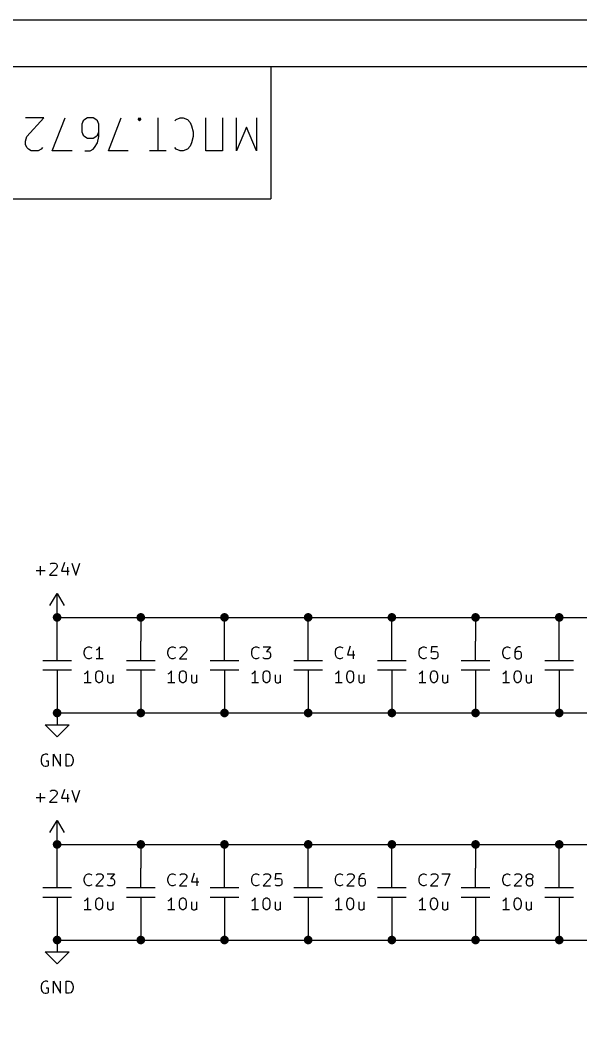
# Model space of a CAD drawing. Extents: x -19 to 278, y -13 to 197.
# Drawn here: x 44.2 to 103.6, y 90.9 to 196.9 of the extents above; entities that cross this region are included whole.
import ezdxf

# ---------------------------------------------------------------- set-up
doc = ezdxf.new("R2010")
doc.units = 0
doc.header["$MEASUREMENT"] = 0
doc.layers.get('0').update_dxf_attribs({"linetype": 'CONTINUOUS'})
doc.layers.add('BLACK', color=7, linetype='CONTINUOUS')

msp = doc.modelspace()

# ---------------------------------------------------------------- linework, layer by layer
at = {"linetype": 'Continuous'}
msp.add_lwpolyline([(-19.21, 196.94), (277.79, 196.94), (277.79, -13.06), (-19.21, -13.06)], close=True, dxfattribs=at)
at = {"layer": 'BLACK', "linetype": 'Continuous'}
for p, q in [((272.79, 191.94), (0.79, 191.94)), ((70.79, 191.94), (70.79, 177.94)), ((46.7, 186.54), (44.75, 186.54)), ((44.9, 184.54), (46.7, 186.54)), ((47.59, 183.04), (48.94, 186.54)), ((50.88, 186.2), (50.73, 185.87)), ((50.73, 185.87), (50.73, 185.04)), ((51.03, 186.37), (50.88, 186.2)), ((51.33, 186.54), (51.03, 186.37)), ((51.93, 186.54), (51.33, 186.54)), ((52.23, 186.37), (51.93, 186.54)), ((52.38, 186.2), (52.23, 186.37)), ((52.53, 185.87), (52.38, 186.2)), ((52.53, 184.54), (52.53, 185.87)), ((53.57, 183.04), (54.92, 186.54)), ((56.71, 186.37), (56.86, 186.54)), ((56.86, 186.2), (56.71, 186.37)), ((56.86, 186.54), (57.01, 186.37)), ((56.86, 186.2), (56.86, 186.54)), ((57.01, 186.37), (56.86, 186.2)), ((58.8, 186.54), (58.8, 183.04)), ((60.6, 186.2), (60.75, 186.37)), ((60.75, 186.37), (61.19, 186.54)), ((61.19, 186.54), (61.49, 186.54)), ((61.49, 186.54), (61.94, 186.37)), ((61.94, 186.37), (62.24, 186.04)), ((62.24, 186.04), (62.39, 185.7)), ((62.39, 185.7), (62.54, 185.04)), ((63.89, 183.04), (63.89, 186.54)), ((65.68, 186.54), (65.68, 183.04)), ((67.17, 183.04), (67.17, 186.54)), ((69.27, 186.54), (69.27, 183.04)), ((50.73, 185.04), (50.88, 184.7)), ((50.88, 184.7), (51.03, 184.54)), ((52.23, 184.54), (52.38, 184.7)), ((52.38, 184.7), (52.53, 185.04)), ((62.54, 185.04), (62.54, 184.54)), ((68.22, 185.54), (67.17, 183.04)), ((69.27, 183.04), (68.22, 185.54)), ((44.75, 184.04), (44.9, 184.54)), ((44.75, 183.7), (44.75, 184.04)), ((44.9, 183.37), (44.75, 183.7)), ((51.03, 184.54), (51.33, 184.37)), ((51.33, 184.37), (51.93, 184.37)), ((51.93, 184.37), (52.23, 184.54)), ((52.08, 183.37), (52.38, 183.87)), ((52.38, 183.87), (52.53, 184.54)), ((62.24, 183.54), (61.94, 183.2)), ((62.39, 183.87), (62.24, 183.54)), ((62.54, 184.54), (62.39, 183.87)), ((45.05, 183.2), (44.9, 183.37)), ((45.35, 183.04), (45.05, 183.2)), ((46.1, 183.04), (45.35, 183.04)), ((46.4, 183.2), (46.1, 183.04)), ((46.55, 183.37), (46.4, 183.2)), ((49.69, 183.04), (47.59, 183.04)), ((51.03, 183.04), (51.63, 183.04)), ((51.63, 183.04), (51.93, 183.2)), ((51.93, 183.2), (52.08, 183.37)), ((55.66, 183.04), (53.57, 183.04)), ((59.7, 183.04), (57.91, 183.04)), ((60.75, 183.2), (60.6, 183.37)), ((61.19, 183.04), (60.75, 183.2)), ((61.49, 183.04), (61.19, 183.04)), ((61.94, 183.2), (61.49, 183.04)), ((65.68, 183.04), (63.89, 183.04)), ((0.79, 177.94), (70.79, 177.94)), ((47.37, 139.09), (47.43, 139.15)), ((47.43, 139.15), (47.55, 139.21)), ((47.55, 139.21), (47.86, 139.21)), ((47.86, 139.21), (47.98, 139.15)), ((47.98, 139.15), (48.04, 139.09)), ((48.04, 139.09), (48.1, 138.96)), ((48.1, 138.96), (48.1, 138.84)), ((48.88, 139.27), (48.58, 138.36)), ((49.67, 139.21), (50.09, 137.94)), ((50.09, 137.94), (50.52, 139.21)), ((45.86, 138.42), (46.83, 138.42)), ((46.34, 137.94), (46.34, 138.9)), ((48.04, 138.66), (47.31, 137.94)), ((47.31, 137.94), (48.1, 137.94)), ((48.1, 138.84), (48.04, 138.66)), ((48.58, 138.36), (49.37, 138.36)), ((49.19, 138.78), (49.19, 137.94)), ((47.34, 134.71), (48.1, 135.98)), ((48.1, 133.44), (48.1, 135.98)), ((48.1, 135.98), (48.86, 134.71)), ((48.1, 133.44), (56.99, 133.44)), ((48.1, 130.9), (48.1, 133.44)), ((56.99, 133.44), (65.88, 133.44)), ((56.99, 133.44), (56.99, 130.9)), ((65.88, 130.9), (65.88, 133.44)), ((65.88, 133.44), (74.77, 133.44)), ((74.77, 133.44), (83.66, 133.44)), ((74.77, 130.9), (74.77, 133.44)), ((83.66, 133.44), (92.55, 133.44)), ((83.66, 130.9), (83.66, 133.44)), ((92.55, 133.44), (101.44, 133.44)), ((92.55, 133.44), (92.55, 130.9)), ((101.44, 133.44), (110.33, 133.44)), ((101.44, 130.9), (101.44, 133.44)), ((48.1, 128.86), (48.1, 130.9)), ((56.99, 128.86), (56.99, 130.9)), ((65.88, 128.86), (65.88, 130.9)), ((74.77, 128.86), (74.77, 130.9)), ((83.66, 128.86), (83.66, 130.9)), ((92.55, 128.86), (92.55, 130.9)), ((101.44, 128.86), (101.44, 130.9)), ((50.99, 129.77), (51.05, 130.01)), ((50.99, 129.58), (50.99, 129.77)), ((51.05, 129.34), (50.99, 129.58)), ((51.05, 130.01), (51.11, 130.13)), ((51.11, 130.13), (51.23, 130.25)), ((51.23, 130.25), (51.41, 130.31)), ((51.41, 130.31), (51.53, 130.31)), ((51.53, 130.31), (51.72, 130.25)), ((51.72, 130.25), (51.78, 130.19)), ((52.38, 130.01), (52.26, 129.95)), ((52.5, 130.13), (52.38, 130.01)), ((52.62, 130.31), (52.5, 130.13)), ((52.62, 129.04), (52.62, 130.31)), ((59.88, 129.77), (59.94, 130.01)), ((59.88, 129.58), (59.88, 129.77)), ((59.94, 129.34), (59.88, 129.58)), ((59.94, 130.01), (60, 130.13)), ((60, 130.13), (60.12, 130.25)), ((60.12, 130.25), (60.3, 130.31)), ((60.3, 130.31), (60.42, 130.31)), ((60.42, 130.31), (60.61, 130.25)), ((60.61, 130.25), (60.67, 130.19)), ((61.82, 129.77), (61.09, 129.04)), ((61.15, 130.19), (61.21, 130.25)), ((61.21, 130.25), (61.33, 130.31)), ((61.33, 130.31), (61.63, 130.31)), ((61.63, 130.31), (61.76, 130.25)), ((61.76, 130.25), (61.82, 130.19)), ((61.82, 130.19), (61.88, 130.07)), ((61.88, 129.95), (61.82, 129.77)), ((61.88, 130.07), (61.88, 129.95)), ((68.77, 129.77), (68.83, 130.01)), ((68.77, 129.58), (68.77, 129.77)), ((68.83, 129.34), (68.77, 129.58)), ((68.83, 130.01), (68.89, 130.13)), ((68.89, 130.13), (69.01, 130.25)), ((69.01, 130.25), (69.19, 130.31)), ((69.19, 130.31), (69.31, 130.31)), ((69.31, 130.31), (69.5, 130.25)), ((69.5, 130.25), (69.56, 130.19)), ((69.98, 130.31), (70.77, 130.31)), ((70.77, 130.31), (70.34, 129.83)), ((70.34, 129.83), (70.52, 129.83)), ((70.52, 129.83), (70.65, 129.77)), ((70.65, 129.77), (70.71, 129.71)), ((70.71, 129.71), (70.77, 129.58)), ((70.77, 129.58), (70.77, 129.28)), ((77.66, 129.77), (77.72, 130.01)), ((77.66, 129.58), (77.66, 129.77)), ((77.72, 129.34), (77.66, 129.58)), ((77.72, 130.01), (77.78, 130.13)), ((77.78, 130.13), (77.9, 130.25)), ((77.9, 130.25), (78.08, 130.31)), ((78.08, 130.31), (78.2, 130.31)), ((78.2, 130.31), (78.39, 130.25)), ((78.39, 130.25), (78.45, 130.19)), ((79.23, 130.37), (78.93, 129.46)), ((78.93, 129.46), (79.72, 129.46)), ((79.54, 129.89), (79.54, 129.04)), ((86.55, 129.77), (86.61, 130.01)), ((86.55, 129.58), (86.55, 129.77)), ((86.61, 129.34), (86.55, 129.58)), ((86.61, 130.01), (86.67, 130.13)), ((86.67, 130.13), (86.79, 130.25)), ((86.79, 130.25), (86.97, 130.31)), ((86.97, 130.31), (87.09, 130.31)), ((87.09, 130.31), (87.28, 130.25)), ((87.28, 130.25), (87.34, 130.19)), ((87.88, 130.31), (87.82, 129.71)), ((87.82, 129.71), (87.88, 129.77)), ((88.49, 130.31), (87.88, 130.31)), ((87.88, 129.77), (88, 129.83)), ((88, 129.83), (88.3, 129.83)), ((88.3, 129.83), (88.43, 129.77)), ((88.43, 129.77), (88.49, 129.71)), ((88.49, 129.71), (88.55, 129.58)), ((88.55, 129.58), (88.55, 129.28)), ((95.44, 129.77), (95.5, 130.01)), ((95.44, 129.58), (95.44, 129.77)), ((95.5, 129.34), (95.44, 129.58)), ((95.5, 130.01), (95.56, 130.13)), ((95.56, 130.13), (95.68, 130.25)), ((95.68, 130.25), (95.86, 130.31)), ((95.86, 130.31), (95.98, 130.31)), ((95.98, 130.31), (96.17, 130.25)), ((96.17, 130.25), (96.23, 130.19)), ((96.77, 130.01), (96.71, 129.77)), ((96.71, 129.77), (96.71, 129.28)), ((96.77, 129.71), (96.71, 129.58)), ((96.89, 130.19), (96.77, 130.01)), ((96.83, 129.77), (96.77, 129.71)), ((96.95, 129.83), (96.83, 129.77)), ((96.95, 130.25), (96.89, 130.19)), ((97.07, 130.31), (96.95, 130.25)), ((97.19, 129.83), (96.95, 129.83)), ((97.32, 130.31), (97.07, 130.31)), ((97.32, 129.77), (97.19, 129.83)), ((97.38, 129.71), (97.32, 129.77)), ((97.44, 129.58), (97.38, 129.71)), ((97.44, 129.28), (97.44, 129.58)), ((46.57, 128.86), (49.62, 128.86)), ((51.11, 129.22), (51.05, 129.34)), ((51.23, 129.1), (51.11, 129.22)), ((51.41, 129.04), (51.23, 129.1)), ((51.53, 129.04), (51.41, 129.04)), ((51.72, 129.1), (51.53, 129.04)), ((51.78, 129.16), (51.72, 129.1)), ((52.99, 129.04), (52.26, 129.04)), ((55.46, 128.86), (58.51, 128.86)), ((60, 129.22), (59.94, 129.34)), ((60.12, 129.1), (60, 129.22)), ((60.3, 129.04), (60.12, 129.1)), ((60.42, 129.04), (60.3, 129.04)), ((60.61, 129.1), (60.42, 129.04)), ((60.67, 129.16), (60.61, 129.1)), ((61.09, 129.04), (61.88, 129.04)), ((64.35, 128.86), (67.4, 128.86)), ((68.89, 129.22), (68.83, 129.34)), ((69.01, 129.1), (68.89, 129.22)), ((69.19, 129.04), (69.01, 129.1)), ((69.31, 129.04), (69.19, 129.04)), ((69.5, 129.1), (69.31, 129.04)), ((69.56, 129.16), (69.5, 129.1)), ((70.04, 129.1), (69.98, 129.16)), ((70.16, 129.04), (70.04, 129.1)), ((70.52, 129.04), (70.16, 129.04)), ((70.65, 129.1), (70.52, 129.04)), ((70.71, 129.16), (70.65, 129.1)), ((70.77, 129.28), (70.71, 129.16)), ((73.24, 128.86), (76.29, 128.86)), ((77.78, 129.22), (77.72, 129.34)), ((77.9, 129.1), (77.78, 129.22)), ((78.08, 129.04), (77.9, 129.1)), ((78.2, 129.04), (78.08, 129.04)), ((78.39, 129.1), (78.2, 129.04)), ((78.45, 129.16), (78.39, 129.1)), ((82.13, 128.86), (85.18, 128.86)), ((86.67, 129.22), (86.61, 129.34)), ((86.79, 129.1), (86.67, 129.22)), ((86.97, 129.04), (86.79, 129.1)), ((87.09, 129.04), (86.97, 129.04)), ((87.28, 129.1), (87.09, 129.04)), ((87.34, 129.16), (87.28, 129.1)), ((87.88, 129.1), (87.82, 129.16)), ((88, 129.04), (87.88, 129.1)), ((88.3, 129.04), (88, 129.04)), ((88.43, 129.1), (88.3, 129.04)), ((88.49, 129.16), (88.43, 129.1)), ((88.55, 129.28), (88.49, 129.16)), ((91.02, 128.86), (94.07, 128.86)), ((95.56, 129.22), (95.5, 129.34)), ((95.68, 129.1), (95.56, 129.22)), ((95.86, 129.04), (95.68, 129.1)), ((95.98, 129.04), (95.86, 129.04)), ((96.17, 129.1), (95.98, 129.04)), ((96.23, 129.16), (96.17, 129.1)), ((96.71, 129.28), (96.77, 129.16)), ((96.77, 129.16), (96.83, 129.1)), ((96.83, 129.1), (96.95, 129.04)), ((96.95, 129.04), (97.19, 129.04)), ((97.19, 129.04), (97.32, 129.1)), ((97.32, 129.1), (97.38, 129.16)), ((97.38, 129.16), (97.44, 129.28)), ((99.91, 128.86), (102.96, 128.86)), ((46.57, 127.85), (49.62, 127.85)), ((48.1, 127.85), (48.1, 125.82)), ((51.11, 127.47), (50.99, 127.41)), ((51.23, 127.59), (51.11, 127.47)), ((51.35, 127.77), (51.23, 127.59)), ((51.35, 126.5), (51.35, 127.77)), ((52.2, 127.29), (52.26, 127.53)), ((52.26, 127.53), (52.32, 127.65)), ((52.32, 127.65), (52.38, 127.71)), ((52.38, 127.71), (52.5, 127.77)), ((52.5, 127.77), (52.62, 127.77)), ((52.62, 127.77), (52.74, 127.71)), ((52.74, 127.71), (52.8, 127.65)), ((52.8, 127.65), (52.87, 127.53)), ((52.87, 127.53), (52.93, 127.29)), ((53.47, 127.35), (53.47, 126.68)), ((54.01, 127.35), (54.01, 126.5)), ((55.46, 127.85), (58.51, 127.85)), ((56.99, 127.85), (56.99, 125.82)), ((60, 127.47), (59.88, 127.41)), ((60.12, 127.59), (60, 127.47)), ((60.24, 127.77), (60.12, 127.59)), ((60.24, 126.5), (60.24, 127.77)), ((61.09, 127.29), (61.15, 127.53)), ((61.15, 127.53), (61.21, 127.65)), ((61.21, 127.65), (61.27, 127.71)), ((61.27, 127.71), (61.39, 127.77)), ((61.39, 127.77), (61.51, 127.77)), ((61.51, 127.77), (61.63, 127.71)), ((61.63, 127.71), (61.69, 127.65)), ((61.69, 127.65), (61.76, 127.53)), ((61.76, 127.53), (61.82, 127.29)), ((62.36, 127.35), (62.36, 126.68)), ((62.9, 127.35), (62.9, 126.5)), ((64.35, 127.85), (67.4, 127.85)), ((65.88, 127.85), (65.88, 125.82)), ((68.89, 127.47), (68.77, 127.41)), ((69.01, 127.59), (68.89, 127.47)), ((69.13, 127.77), (69.01, 127.59)), ((69.13, 126.5), (69.13, 127.77)), ((69.98, 127.29), (70.04, 127.53)), ((70.04, 127.53), (70.1, 127.65)), ((70.1, 127.65), (70.16, 127.71)), ((70.16, 127.71), (70.28, 127.77)), ((70.28, 127.77), (70.4, 127.77)), ((70.4, 127.77), (70.52, 127.71)), ((70.52, 127.71), (70.58, 127.65)), ((70.58, 127.65), (70.65, 127.53)), ((70.65, 127.53), (70.71, 127.29)), ((71.25, 127.35), (71.25, 126.68)), ((71.79, 127.35), (71.79, 126.5)), ((73.24, 127.85), (76.29, 127.85)), ((74.77, 127.85), (74.77, 125.82)), ((77.78, 127.47), (77.66, 127.41)), ((77.9, 127.59), (77.78, 127.47)), ((78.02, 127.77), (77.9, 127.59)), ((78.02, 126.5), (78.02, 127.77)), ((78.87, 127.29), (78.93, 127.53)), ((78.93, 127.53), (78.99, 127.65)), ((78.99, 127.65), (79.05, 127.71)), ((79.05, 127.71), (79.17, 127.77)), ((79.17, 127.77), (79.29, 127.77)), ((79.29, 127.77), (79.41, 127.71)), ((79.41, 127.71), (79.47, 127.65)), ((79.47, 127.65), (79.54, 127.53)), ((79.54, 127.53), (79.6, 127.29)), ((80.14, 127.35), (80.14, 126.68)), ((80.68, 127.35), (80.68, 126.5)), ((82.13, 127.85), (85.18, 127.85)), ((83.66, 127.85), (83.66, 125.82)), ((86.67, 127.47), (86.55, 127.41)), ((86.79, 127.59), (86.67, 127.47)), ((86.91, 127.77), (86.79, 127.59)), ((86.91, 126.5), (86.91, 127.77)), ((87.76, 127.29), (87.82, 127.53)), ((87.82, 127.53), (87.88, 127.65)), ((87.88, 127.65), (87.94, 127.71)), ((87.94, 127.71), (88.06, 127.77)), ((88.06, 127.77), (88.18, 127.77)), ((88.18, 127.77), (88.3, 127.71)), ((88.3, 127.71), (88.36, 127.65)), ((88.36, 127.65), (88.43, 127.53)), ((88.43, 127.53), (88.49, 127.29)), ((89.03, 127.35), (89.03, 126.68)), ((89.57, 127.35), (89.57, 126.5)), ((91.02, 127.85), (94.07, 127.85)), ((92.55, 127.85), (92.55, 125.82)), ((95.56, 127.47), (95.44, 127.41)), ((95.68, 127.59), (95.56, 127.47)), ((95.8, 127.77), (95.68, 127.59)), ((95.8, 126.5), (95.8, 127.77)), ((96.65, 127.29), (96.71, 127.53)), ((96.71, 127.53), (96.77, 127.65)), ((96.77, 127.65), (96.83, 127.71)), ((96.83, 127.71), (96.95, 127.77)), ((96.95, 127.77), (97.07, 127.77)), ((97.07, 127.77), (97.19, 127.71)), ((97.19, 127.71), (97.25, 127.65)), ((97.25, 127.65), (97.32, 127.53)), ((97.32, 127.53), (97.38, 127.29)), ((97.92, 127.35), (97.92, 126.68)), ((98.46, 127.35), (98.46, 126.5)), ((99.91, 127.85), (102.96, 127.85)), ((101.44, 127.85), (101.44, 125.82)), ((51.72, 126.5), (50.99, 126.5)), ((52.2, 126.98), (52.2, 127.29)), ((52.26, 126.74), (52.2, 126.98)), ((52.32, 126.62), (52.26, 126.74)), ((52.38, 126.56), (52.32, 126.62)), ((52.5, 126.5), (52.38, 126.56)), ((52.62, 126.5), (52.5, 126.5)), ((52.74, 126.56), (52.62, 126.5)), ((52.8, 126.62), (52.74, 126.56)), ((52.87, 126.74), (52.8, 126.62)), ((52.93, 126.98), (52.87, 126.74)), ((52.93, 127.29), (52.93, 126.98)), ((53.47, 126.68), (53.53, 126.56)), ((53.53, 126.56), (53.65, 126.5)), ((53.65, 126.5), (53.83, 126.5)), ((53.83, 126.5), (53.95, 126.56)), ((53.95, 126.56), (54.01, 126.62)), ((60.61, 126.5), (59.88, 126.5)), ((61.09, 126.98), (61.09, 127.29)), ((61.15, 126.74), (61.09, 126.98)), ((61.21, 126.62), (61.15, 126.74)), ((61.27, 126.56), (61.21, 126.62)), ((61.39, 126.5), (61.27, 126.56)), ((61.51, 126.5), (61.39, 126.5)), ((61.63, 126.56), (61.51, 126.5)), ((61.69, 126.62), (61.63, 126.56)), ((61.76, 126.74), (61.69, 126.62)), ((61.82, 126.98), (61.76, 126.74)), ((61.82, 127.29), (61.82, 126.98)), ((62.36, 126.68), (62.42, 126.56)), ((62.42, 126.56), (62.54, 126.5)), ((62.54, 126.5), (62.72, 126.5)), ((62.72, 126.5), (62.84, 126.56)), ((62.84, 126.56), (62.9, 126.62)), ((69.5, 126.5), (68.77, 126.5)), ((69.98, 126.98), (69.98, 127.29)), ((70.04, 126.74), (69.98, 126.98)), ((70.1, 126.62), (70.04, 126.74)), ((70.16, 126.56), (70.1, 126.62)), ((70.28, 126.5), (70.16, 126.56)), ((70.4, 126.5), (70.28, 126.5)), ((70.52, 126.56), (70.4, 126.5)), ((70.58, 126.62), (70.52, 126.56)), ((70.65, 126.74), (70.58, 126.62)), ((70.71, 126.98), (70.65, 126.74)), ((70.71, 127.29), (70.71, 126.98)), ((71.25, 126.68), (71.31, 126.56)), ((71.31, 126.56), (71.43, 126.5)), ((71.43, 126.5), (71.61, 126.5)), ((71.61, 126.5), (71.73, 126.56)), ((71.73, 126.56), (71.79, 126.62)), ((78.39, 126.5), (77.66, 126.5)), ((78.87, 126.98), (78.87, 127.29)), ((78.93, 126.74), (78.87, 126.98)), ((78.99, 126.62), (78.93, 126.74)), ((79.05, 126.56), (78.99, 126.62)), ((79.17, 126.5), (79.05, 126.56)), ((79.29, 126.5), (79.17, 126.5)), ((79.41, 126.56), (79.29, 126.5)), ((79.47, 126.62), (79.41, 126.56)), ((79.54, 126.74), (79.47, 126.62)), ((79.6, 126.98), (79.54, 126.74)), ((79.6, 127.29), (79.6, 126.98)), ((80.14, 126.68), (80.2, 126.56)), ((80.2, 126.56), (80.32, 126.5)), ((80.32, 126.5), (80.5, 126.5)), ((80.5, 126.5), (80.62, 126.56)), ((80.62, 126.56), (80.68, 126.62)), ((87.28, 126.5), (86.55, 126.5)), ((87.76, 126.98), (87.76, 127.29)), ((87.82, 126.74), (87.76, 126.98)), ((87.88, 126.62), (87.82, 126.74)), ((87.94, 126.56), (87.88, 126.62)), ((88.06, 126.5), (87.94, 126.56)), ((88.18, 126.5), (88.06, 126.5)), ((88.3, 126.56), (88.18, 126.5)), ((88.36, 126.62), (88.3, 126.56)), ((88.43, 126.74), (88.36, 126.62)), ((88.49, 126.98), (88.43, 126.74)), ((88.49, 127.29), (88.49, 126.98)), ((89.03, 126.68), (89.09, 126.56)), ((89.09, 126.56), (89.21, 126.5)), ((89.21, 126.5), (89.39, 126.5)), ((89.39, 126.5), (89.51, 126.56)), ((89.51, 126.56), (89.57, 126.62)), ((96.17, 126.5), (95.44, 126.5)), ((96.65, 126.98), (96.65, 127.29)), ((96.71, 126.74), (96.65, 126.98)), ((96.77, 126.62), (96.71, 126.74)), ((96.83, 126.56), (96.77, 126.62)), ((96.95, 126.5), (96.83, 126.56)), ((97.07, 126.5), (96.95, 126.5)), ((97.19, 126.56), (97.07, 126.5)), ((97.25, 126.62), (97.19, 126.56)), ((97.32, 126.74), (97.25, 126.62)), ((97.38, 126.98), (97.32, 126.74)), ((97.38, 127.29), (97.38, 126.98)), ((97.92, 126.68), (97.98, 126.56)), ((97.98, 126.56), (98.1, 126.5)), ((98.1, 126.5), (98.28, 126.5)), ((98.28, 126.5), (98.4, 126.56)), ((98.4, 126.56), (98.46, 126.62)), ((48.1, 125.82), (48.1, 123.28)), ((56.99, 125.82), (56.99, 123.28)), ((65.88, 125.82), (65.88, 123.28)), ((74.77, 125.82), (74.77, 123.28)), ((83.66, 125.82), (83.66, 123.28)), ((92.55, 125.82), (92.55, 123.28)), ((101.44, 125.82), (101.44, 123.28)), ((48.1, 123.28), (48.1, 122.01)), ((48.1, 123.28), (56.99, 123.28)), ((56.99, 123.28), (65.88, 123.28)), ((65.88, 123.28), (74.77, 123.28)), ((74.77, 123.28), (83.66, 123.28)), ((83.66, 123.28), (92.55, 123.28)), ((92.55, 123.28), (101.44, 123.28)), ((101.44, 123.28), (110.33, 123.28)), ((48.1, 120.74), (46.83, 122.01)), ((46.83, 122.01), (48.1, 122.01)), ((48.1, 122.01), (49.37, 122.01)), ((49.37, 122.01), (48.1, 120.74)), ((46.65, 118.83), (46.52, 118.71)), ((46.83, 118.89), (46.65, 118.83)), ((47.01, 118.89), (46.83, 118.89)), ((47.13, 118.83), (47.01, 118.89)), ((47.73, 117.62), (47.73, 118.89)), ((47.73, 118.89), (48.46, 117.62)), ((48.46, 117.62), (48.46, 118.89)), ((49.06, 117.62), (49.06, 118.89)), ((49.06, 118.89), (49.37, 118.89)), ((49.37, 118.89), (49.55, 118.83)), ((49.55, 118.83), (49.67, 118.71)), ((46.46, 118.58), (46.4, 118.34)), ((46.4, 118.34), (46.4, 118.16)), ((46.4, 118.16), (46.46, 117.92)), ((46.52, 118.71), (46.46, 118.58)), ((46.46, 117.92), (46.52, 117.8)), ((46.52, 117.8), (46.65, 117.68)), ((47.19, 118.16), (46.95, 118.16)), ((47.19, 117.74), (47.19, 118.16)), ((49.67, 117.8), (49.55, 117.68)), ((49.67, 118.71), (49.73, 118.58)), ((49.73, 117.92), (49.67, 117.8)), ((49.73, 118.58), (49.79, 118.34)), ((49.79, 118.16), (49.73, 117.92)), ((49.79, 118.34), (49.79, 118.16)), ((46.65, 117.68), (46.83, 117.62)), ((46.83, 117.62), (46.95, 117.62)), ((46.95, 117.62), (47.13, 117.68)), ((47.13, 117.68), (47.19, 117.74)), ((49.37, 117.62), (49.06, 117.62)), ((49.55, 117.68), (49.37, 117.62)), ((46.34, 113.81), (46.34, 114.77)), ((47.37, 114.96), (47.43, 115.02)), ((47.43, 115.02), (47.55, 115.08)), ((47.55, 115.08), (47.86, 115.08)), ((47.86, 115.08), (47.98, 115.02)), ((47.98, 115.02), (48.04, 114.96)), ((48.04, 114.96), (48.1, 114.83)), ((48.1, 114.71), (48.04, 114.53)), ((48.1, 114.83), (48.1, 114.71)), ((48.88, 115.14), (48.58, 114.23)), ((49.19, 114.65), (49.19, 113.81)), ((49.67, 115.08), (50.09, 113.81)), ((50.09, 113.81), (50.52, 115.08)), ((45.86, 114.29), (46.83, 114.29)), ((48.04, 114.53), (47.31, 113.81)), ((47.31, 113.81), (48.1, 113.81)), ((48.58, 114.23), (49.37, 114.23)), ((47.34, 110.58), (48.1, 111.85)), ((48.1, 109.31), (48.1, 111.85)), ((48.1, 111.85), (48.86, 110.58)), ((48.1, 109.31), (56.99, 109.31)), ((48.1, 106.77), (48.1, 109.31)), ((56.99, 109.31), (65.88, 109.31)), ((56.99, 109.31), (56.99, 106.77)), ((65.88, 109.31), (74.77, 109.31)), ((65.88, 106.77), (65.88, 109.31)), ((74.77, 109.31), (83.66, 109.31)), ((74.77, 106.77), (74.77, 109.31)), ((83.66, 106.77), (83.66, 109.31)), ((83.66, 109.31), (92.55, 109.31)), ((92.55, 109.31), (92.55, 106.77)), ((92.55, 109.31), (101.44, 109.31)), ((101.44, 106.77), (101.44, 109.31)), ((101.44, 109.31), (110.33, 109.31)), ((48.1, 104.73), (48.1, 106.77)), ((51.11, 106), (51.23, 106.12)), ((51.23, 106.12), (51.41, 106.18)), ((51.41, 106.18), (51.53, 106.18)), ((51.53, 106.18), (51.72, 106.12)), ((51.72, 106.12), (51.78, 106.06)), ((52.26, 106.06), (52.32, 106.12)), ((52.32, 106.12), (52.44, 106.18)), ((52.44, 106.18), (52.74, 106.18)), ((52.74, 106.18), (52.87, 106.12)), ((52.87, 106.12), (52.93, 106.06)), ((53.41, 106.18), (54.2, 106.18)), ((54.2, 106.18), (53.77, 105.7)), ((56.99, 104.73), (56.99, 106.77)), ((60, 106), (60.12, 106.12)), ((60.12, 106.12), (60.3, 106.18)), ((60.3, 106.18), (60.42, 106.18)), ((60.42, 106.18), (60.61, 106.12)), ((60.61, 106.12), (60.67, 106.06)), ((61.15, 106.06), (61.21, 106.12)), ((61.21, 106.12), (61.33, 106.18)), ((61.33, 106.18), (61.63, 106.18)), ((61.63, 106.18), (61.76, 106.12)), ((61.76, 106.12), (61.82, 106.06)), ((62.66, 106.24), (62.36, 105.33)), ((65.88, 104.73), (65.88, 106.77)), ((68.89, 106), (69.01, 106.12)), ((69.01, 106.12), (69.19, 106.18)), ((69.19, 106.18), (69.31, 106.18)), ((69.31, 106.18), (69.5, 106.12)), ((69.5, 106.12), (69.56, 106.06)), ((70.04, 106.06), (70.1, 106.12)), ((70.1, 106.12), (70.22, 106.18)), ((70.22, 106.18), (70.52, 106.18)), ((70.52, 106.18), (70.65, 106.12)), ((70.65, 106.12), (70.71, 106.06)), ((71.31, 106.18), (71.25, 105.58)), ((71.92, 106.18), (71.31, 106.18)), ((74.77, 104.73), (74.77, 106.77)), ((77.78, 106), (77.9, 106.12)), ((77.9, 106.12), (78.08, 106.18)), ((78.08, 106.18), (78.2, 106.18)), ((78.2, 106.18), (78.39, 106.12)), ((78.39, 106.12), (78.45, 106.06)), ((78.93, 106.06), (78.99, 106.12)), ((78.99, 106.12), (79.11, 106.18)), ((79.11, 106.18), (79.41, 106.18)), ((79.41, 106.18), (79.54, 106.12)), ((79.54, 106.12), (79.6, 106.06)), ((80.38, 106.12), (80.32, 106.06)), ((80.5, 106.18), (80.38, 106.12)), ((80.74, 106.18), (80.5, 106.18)), ((83.66, 104.73), (83.66, 106.77)), ((86.67, 106), (86.79, 106.12)), ((86.79, 106.12), (86.97, 106.18)), ((86.97, 106.18), (87.09, 106.18)), ((87.09, 106.18), (87.28, 106.12)), ((87.28, 106.12), (87.34, 106.06)), ((87.82, 106.06), (87.88, 106.12)), ((87.88, 106.12), (88, 106.18)), ((88, 106.18), (88.3, 106.18)), ((88.3, 106.18), (88.43, 106.12)), ((88.43, 106.12), (88.49, 106.06)), ((88.97, 106.18), (89.82, 106.18)), ((89.82, 106.18), (89.27, 104.91)), ((92.55, 104.73), (92.55, 106.77)), ((95.56, 106), (95.68, 106.12)), ((95.68, 106.12), (95.86, 106.18)), ((95.86, 106.18), (95.98, 106.18)), ((95.98, 106.18), (96.17, 106.12)), ((96.17, 106.12), (96.23, 106.06)), ((96.71, 106.06), (96.77, 106.12)), ((96.77, 106.12), (96.89, 106.18)), ((96.89, 106.18), (97.19, 106.18)), ((97.19, 106.18), (97.32, 106.12)), ((97.32, 106.12), (97.38, 106.06)), ((97.98, 106.06), (98.04, 106.12)), ((98.04, 106.12), (98.16, 106.18)), ((98.16, 106.18), (98.4, 106.18)), ((98.4, 106.18), (98.52, 106.12)), ((98.52, 106.12), (98.59, 106.06)), ((101.44, 104.73), (101.44, 106.77)), ((50.99, 105.64), (51.05, 105.88)), ((50.99, 105.45), (50.99, 105.64)), ((51.05, 105.21), (50.99, 105.45)), ((51.05, 105.88), (51.11, 106)), ((51.11, 105.09), (51.05, 105.21)), ((51.23, 104.97), (51.11, 105.09)), ((51.78, 105.03), (51.72, 104.97)), ((52.93, 105.64), (52.2, 104.91)), ((52.93, 106.06), (52.99, 105.94)), ((52.99, 105.82), (52.93, 105.64)), ((52.99, 105.94), (52.99, 105.82)), ((53.47, 104.97), (53.41, 105.03)), ((53.77, 105.7), (53.95, 105.7)), ((53.95, 105.7), (54.07, 105.64)), ((54.07, 105.64), (54.14, 105.58)), ((54.14, 105.03), (54.07, 104.97)), ((54.14, 105.58), (54.2, 105.45)), ((54.2, 105.15), (54.14, 105.03)), ((54.2, 105.45), (54.2, 105.15)), ((59.88, 105.64), (59.94, 105.88)), ((59.88, 105.45), (59.88, 105.64)), ((59.94, 105.21), (59.88, 105.45)), ((59.94, 105.88), (60, 106)), ((60, 105.09), (59.94, 105.21)), ((60.12, 104.97), (60, 105.09)), ((60.67, 105.03), (60.61, 104.97)), ((61.82, 105.64), (61.09, 104.91)), ((61.82, 106.06), (61.88, 105.94)), ((61.88, 105.82), (61.82, 105.64)), ((61.88, 105.94), (61.88, 105.82)), ((62.36, 105.33), (63.15, 105.33)), ((62.96, 105.76), (62.96, 104.91)), ((68.77, 105.64), (68.83, 105.88)), ((68.77, 105.45), (68.77, 105.64)), ((68.83, 105.21), (68.77, 105.45)), ((68.83, 105.88), (68.89, 106)), ((68.89, 105.09), (68.83, 105.21)), ((69.01, 104.97), (68.89, 105.09)), ((69.56, 105.03), (69.5, 104.97)), ((70.71, 105.64), (69.98, 104.91)), ((70.71, 106.06), (70.77, 105.94)), ((70.77, 105.82), (70.71, 105.64)), ((70.77, 105.94), (70.77, 105.82)), ((71.25, 105.58), (71.31, 105.64)), ((71.31, 104.97), (71.25, 105.03)), ((71.31, 105.64), (71.43, 105.7)), ((71.43, 105.7), (71.73, 105.7)), ((71.73, 105.7), (71.85, 105.64)), ((71.85, 105.64), (71.92, 105.58)), ((71.92, 105.03), (71.85, 104.97)), ((71.92, 105.58), (71.98, 105.45)), ((71.98, 105.15), (71.92, 105.03)), ((71.98, 105.45), (71.98, 105.15)), ((77.66, 105.64), (77.72, 105.88)), ((77.66, 105.45), (77.66, 105.64)), ((77.72, 105.21), (77.66, 105.45)), ((77.72, 105.88), (77.78, 106)), ((77.78, 105.09), (77.72, 105.21)), ((77.9, 104.97), (77.78, 105.09)), ((78.45, 105.03), (78.39, 104.97)), ((79.6, 105.64), (78.87, 104.91)), ((79.6, 106.06), (79.66, 105.94)), ((79.66, 105.82), (79.6, 105.64)), ((79.66, 105.94), (79.66, 105.82)), ((80.2, 105.88), (80.14, 105.64)), ((80.14, 105.64), (80.14, 105.15)), ((80.2, 105.58), (80.14, 105.45)), ((80.14, 105.15), (80.2, 105.03)), ((80.32, 106.06), (80.2, 105.88)), ((80.26, 105.64), (80.2, 105.58)), ((80.2, 105.03), (80.26, 104.97)), ((80.38, 105.7), (80.26, 105.64)), ((80.62, 105.7), (80.38, 105.7)), ((80.74, 105.64), (80.62, 105.7)), ((80.81, 105.58), (80.74, 105.64)), ((80.74, 104.97), (80.81, 105.03)), ((80.87, 105.45), (80.81, 105.58)), ((80.81, 105.03), (80.87, 105.15)), ((80.87, 105.15), (80.87, 105.45)), ((86.55, 105.64), (86.61, 105.88)), ((86.55, 105.45), (86.55, 105.64)), ((86.61, 105.21), (86.55, 105.45)), ((86.61, 105.88), (86.67, 106)), ((86.67, 105.09), (86.61, 105.21)), ((86.79, 104.97), (86.67, 105.09)), ((87.34, 105.03), (87.28, 104.97)), ((88.49, 105.64), (87.76, 104.91)), ((88.49, 106.06), (88.55, 105.94)), ((88.55, 105.82), (88.49, 105.64)), ((88.55, 105.94), (88.55, 105.82)), ((95.44, 105.64), (95.5, 105.88)), ((95.44, 105.45), (95.44, 105.64)), ((95.5, 105.21), (95.44, 105.45)), ((95.5, 105.88), (95.56, 106)), ((95.56, 105.09), (95.5, 105.21)), ((95.68, 104.97), (95.56, 105.09)), ((96.23, 105.03), (96.17, 104.97)), ((97.38, 105.64), (96.65, 104.91)), ((97.38, 106.06), (97.44, 105.94)), ((97.44, 105.82), (97.38, 105.64)), ((97.44, 105.94), (97.44, 105.82)), ((97.92, 105.94), (97.98, 106.06)), ((97.92, 105.88), (97.92, 105.94)), ((97.98, 105.76), (97.92, 105.88)), ((97.98, 105.52), (97.92, 105.39)), ((97.92, 105.39), (97.92, 105.15)), ((97.92, 105.15), (97.98, 105.03)), ((98.04, 105.7), (97.98, 105.76)), ((98.04, 105.58), (97.98, 105.52)), ((97.98, 105.03), (98.04, 104.97)), ((98.16, 105.64), (98.04, 105.7)), ((98.16, 105.64), (98.04, 105.58)), ((98.4, 105.64), (98.16, 105.64)), ((98.52, 105.7), (98.4, 105.64)), ((98.52, 105.58), (98.4, 105.64)), ((98.59, 105.76), (98.52, 105.7)), ((98.59, 105.52), (98.52, 105.58)), ((98.52, 104.97), (98.59, 105.03)), ((98.59, 106.06), (98.65, 105.94)), ((98.65, 105.88), (98.59, 105.76)), ((98.65, 105.39), (98.59, 105.52)), ((98.59, 105.03), (98.65, 105.15)), ((98.65, 105.94), (98.65, 105.88)), ((98.65, 105.15), (98.65, 105.39)), ((46.57, 104.73), (49.62, 104.73)), ((51.41, 104.91), (51.23, 104.97)), ((51.53, 104.91), (51.41, 104.91)), ((51.72, 104.97), (51.53, 104.91)), ((52.2, 104.91), (52.99, 104.91)), ((53.59, 104.91), (53.47, 104.97)), ((53.95, 104.91), (53.59, 104.91)), ((54.07, 104.97), (53.95, 104.91)), ((55.46, 104.73), (58.51, 104.73)), ((60.3, 104.91), (60.12, 104.97)), ((60.42, 104.91), (60.3, 104.91)), ((60.61, 104.97), (60.42, 104.91)), ((61.09, 104.91), (61.88, 104.91)), ((64.35, 104.73), (67.4, 104.73)), ((69.19, 104.91), (69.01, 104.97)), ((69.31, 104.91), (69.19, 104.91)), ((69.5, 104.97), (69.31, 104.91)), ((69.98, 104.91), (70.77, 104.91)), ((71.43, 104.91), (71.31, 104.97)), ((71.73, 104.91), (71.43, 104.91)), ((71.85, 104.97), (71.73, 104.91)), ((73.24, 104.73), (76.29, 104.73)), ((78.08, 104.91), (77.9, 104.97)), ((78.2, 104.91), (78.08, 104.91)), ((78.39, 104.97), (78.2, 104.91)), ((78.87, 104.91), (79.66, 104.91)), ((80.26, 104.97), (80.38, 104.91)), ((80.38, 104.91), (80.62, 104.91)), ((80.62, 104.91), (80.74, 104.97)), ((82.13, 104.73), (85.18, 104.73)), ((86.97, 104.91), (86.79, 104.97)), ((87.09, 104.91), (86.97, 104.91)), ((87.28, 104.97), (87.09, 104.91)), ((87.76, 104.91), (88.55, 104.91)), ((91.02, 104.73), (94.07, 104.73)), ((95.86, 104.91), (95.68, 104.97)), ((95.98, 104.91), (95.86, 104.91)), ((96.17, 104.97), (95.98, 104.91)), ((96.65, 104.91), (97.44, 104.91)), ((98.04, 104.97), (98.16, 104.91)), ((98.16, 104.91), (98.4, 104.91)), ((98.4, 104.91), (98.52, 104.97)), ((99.91, 104.73), (102.96, 104.73)), ((46.57, 103.72), (49.62, 103.72)), ((48.1, 103.72), (48.1, 101.69)), ((51.11, 103.34), (50.99, 103.28)), ((51.23, 103.46), (51.11, 103.34)), ((51.35, 103.64), (51.23, 103.46)), ((51.35, 102.37), (51.35, 103.64)), ((52.2, 103.16), (52.26, 103.4)), ((52.2, 102.85), (52.2, 103.16)), ((52.26, 103.4), (52.32, 103.52)), ((52.32, 103.52), (52.38, 103.58)), ((52.38, 103.58), (52.5, 103.64)), ((52.5, 103.64), (52.62, 103.64)), ((52.62, 103.64), (52.74, 103.58)), ((52.74, 103.58), (52.8, 103.52)), ((52.8, 103.52), (52.87, 103.4)), ((52.87, 103.4), (52.93, 103.16)), ((52.93, 103.16), (52.93, 102.85)), ((53.47, 103.22), (53.47, 102.55)), ((54.01, 103.22), (54.01, 102.37)), ((55.46, 103.72), (58.51, 103.72)), ((56.99, 103.72), (56.99, 101.69)), ((60, 103.34), (59.88, 103.28)), ((60.12, 103.46), (60, 103.34)), ((60.24, 103.64), (60.12, 103.46)), ((60.24, 102.37), (60.24, 103.64)), ((61.09, 103.16), (61.15, 103.4)), ((61.09, 102.85), (61.09, 103.16)), ((61.15, 103.4), (61.21, 103.52)), ((61.21, 103.52), (61.27, 103.58)), ((61.27, 103.58), (61.39, 103.64)), ((61.39, 103.64), (61.51, 103.64)), ((61.51, 103.64), (61.63, 103.58)), ((61.63, 103.58), (61.69, 103.52)), ((61.69, 103.52), (61.76, 103.4)), ((61.76, 103.4), (61.82, 103.16)), ((61.82, 103.16), (61.82, 102.85)), ((62.36, 103.22), (62.36, 102.55)), ((62.9, 103.22), (62.9, 102.37)), ((64.35, 103.72), (67.4, 103.72)), ((65.88, 103.72), (65.88, 101.69)), ((68.89, 103.34), (68.77, 103.28)), ((69.01, 103.46), (68.89, 103.34)), ((69.13, 103.64), (69.01, 103.46)), ((69.13, 102.37), (69.13, 103.64)), ((69.98, 103.16), (70.04, 103.4)), ((69.98, 102.85), (69.98, 103.16)), ((70.04, 103.4), (70.1, 103.52)), ((70.1, 103.52), (70.16, 103.58)), ((70.16, 103.58), (70.28, 103.64)), ((70.28, 103.64), (70.4, 103.64)), ((70.4, 103.64), (70.52, 103.58)), ((70.52, 103.58), (70.58, 103.52)), ((70.58, 103.52), (70.65, 103.4)), ((70.65, 103.4), (70.71, 103.16)), ((70.71, 103.16), (70.71, 102.85)), ((71.25, 103.22), (71.25, 102.55)), ((71.79, 103.22), (71.79, 102.37)), ((73.24, 103.72), (76.29, 103.72)), ((74.77, 103.72), (74.77, 101.69)), ((77.78, 103.34), (77.66, 103.28)), ((77.9, 103.46), (77.78, 103.34)), ((78.02, 103.64), (77.9, 103.46)), ((78.02, 102.37), (78.02, 103.64)), ((78.87, 103.16), (78.93, 103.4)), ((78.87, 102.85), (78.87, 103.16)), ((78.93, 103.4), (78.99, 103.52)), ((78.99, 103.52), (79.05, 103.58)), ((79.05, 103.58), (79.17, 103.64)), ((79.17, 103.64), (79.29, 103.64)), ((79.29, 103.64), (79.41, 103.58)), ((79.41, 103.58), (79.47, 103.52)), ((79.47, 103.52), (79.54, 103.4)), ((79.54, 103.4), (79.6, 103.16)), ((79.6, 103.16), (79.6, 102.85)), ((80.14, 103.22), (80.14, 102.55)), ((80.68, 103.22), (80.68, 102.37)), ((82.13, 103.72), (85.18, 103.72)), ((83.66, 103.72), (83.66, 101.69)), ((86.67, 103.34), (86.55, 103.28)), ((86.79, 103.46), (86.67, 103.34)), ((86.91, 103.64), (86.79, 103.46)), ((86.91, 102.37), (86.91, 103.64)), ((87.76, 103.16), (87.82, 103.4)), ((87.76, 102.85), (87.76, 103.16)), ((87.82, 103.4), (87.88, 103.52)), ((87.88, 103.52), (87.94, 103.58)), ((87.94, 103.58), (88.06, 103.64)), ((88.06, 103.64), (88.18, 103.64)), ((88.18, 103.64), (88.3, 103.58)), ((88.3, 103.58), (88.36, 103.52)), ((88.36, 103.52), (88.43, 103.4)), ((88.43, 103.4), (88.49, 103.16)), ((88.49, 103.16), (88.49, 102.85)), ((89.03, 103.22), (89.03, 102.55)), ((89.57, 103.22), (89.57, 102.37)), ((91.02, 103.72), (94.07, 103.72)), ((92.55, 103.72), (92.55, 101.69)), ((95.56, 103.34), (95.44, 103.28)), ((95.68, 103.46), (95.56, 103.34)), ((95.8, 103.64), (95.68, 103.46)), ((95.8, 102.37), (95.8, 103.64)), ((96.65, 103.16), (96.71, 103.4)), ((96.65, 102.85), (96.65, 103.16)), ((96.71, 103.4), (96.77, 103.52)), ((96.77, 103.52), (96.83, 103.58)), ((96.83, 103.58), (96.95, 103.64)), ((96.95, 103.64), (97.07, 103.64)), ((97.07, 103.64), (97.19, 103.58)), ((97.19, 103.58), (97.25, 103.52)), ((97.25, 103.52), (97.32, 103.4)), ((97.32, 103.4), (97.38, 103.16)), ((97.38, 103.16), (97.38, 102.85)), ((97.92, 103.22), (97.92, 102.55)), ((98.46, 103.22), (98.46, 102.37)), ((99.91, 103.72), (102.96, 103.72)), ((101.44, 103.72), (101.44, 101.69)), ((51.72, 102.37), (50.99, 102.37)), ((52.26, 102.61), (52.2, 102.85)), ((52.32, 102.49), (52.26, 102.61)), ((52.38, 102.43), (52.32, 102.49)), ((52.5, 102.37), (52.38, 102.43)), ((52.62, 102.37), (52.5, 102.37)), ((52.74, 102.43), (52.62, 102.37)), ((52.8, 102.49), (52.74, 102.43)), ((52.87, 102.61), (52.8, 102.49)), ((52.93, 102.85), (52.87, 102.61)), ((53.47, 102.55), (53.53, 102.43)), ((53.53, 102.43), (53.65, 102.37)), ((53.65, 102.37), (53.83, 102.37)), ((53.83, 102.37), (53.95, 102.43)), ((53.95, 102.43), (54.01, 102.49)), ((60.61, 102.37), (59.88, 102.37)), ((61.15, 102.61), (61.09, 102.85)), ((61.21, 102.49), (61.15, 102.61)), ((61.27, 102.43), (61.21, 102.49)), ((61.39, 102.37), (61.27, 102.43)), ((61.51, 102.37), (61.39, 102.37)), ((61.63, 102.43), (61.51, 102.37)), ((61.69, 102.49), (61.63, 102.43)), ((61.76, 102.61), (61.69, 102.49)), ((61.82, 102.85), (61.76, 102.61)), ((62.36, 102.55), (62.42, 102.43)), ((62.42, 102.43), (62.54, 102.37)), ((62.54, 102.37), (62.72, 102.37)), ((62.72, 102.37), (62.84, 102.43)), ((62.84, 102.43), (62.9, 102.49)), ((69.5, 102.37), (68.77, 102.37)), ((70.04, 102.61), (69.98, 102.85)), ((70.1, 102.49), (70.04, 102.61)), ((70.16, 102.43), (70.1, 102.49)), ((70.28, 102.37), (70.16, 102.43)), ((70.4, 102.37), (70.28, 102.37)), ((70.52, 102.43), (70.4, 102.37)), ((70.58, 102.49), (70.52, 102.43)), ((70.65, 102.61), (70.58, 102.49)), ((70.71, 102.85), (70.65, 102.61)), ((71.25, 102.55), (71.31, 102.43)), ((71.31, 102.43), (71.43, 102.37)), ((71.43, 102.37), (71.61, 102.37)), ((71.61, 102.37), (71.73, 102.43)), ((71.73, 102.43), (71.79, 102.49)), ((78.39, 102.37), (77.66, 102.37)), ((78.93, 102.61), (78.87, 102.85)), ((78.99, 102.49), (78.93, 102.61)), ((79.05, 102.43), (78.99, 102.49)), ((79.17, 102.37), (79.05, 102.43)), ((79.29, 102.37), (79.17, 102.37)), ((79.41, 102.43), (79.29, 102.37)), ((79.47, 102.49), (79.41, 102.43)), ((79.54, 102.61), (79.47, 102.49)), ((79.6, 102.85), (79.54, 102.61)), ((80.14, 102.55), (80.2, 102.43)), ((80.2, 102.43), (80.32, 102.37)), ((80.32, 102.37), (80.5, 102.37)), ((80.5, 102.37), (80.62, 102.43)), ((80.62, 102.43), (80.68, 102.49)), ((87.28, 102.37), (86.55, 102.37)), ((87.82, 102.61), (87.76, 102.85)), ((87.88, 102.49), (87.82, 102.61)), ((87.94, 102.43), (87.88, 102.49)), ((88.06, 102.37), (87.94, 102.43)), ((88.18, 102.37), (88.06, 102.37)), ((88.3, 102.43), (88.18, 102.37)), ((88.36, 102.49), (88.3, 102.43)), ((88.43, 102.61), (88.36, 102.49)), ((88.49, 102.85), (88.43, 102.61)), ((89.03, 102.55), (89.09, 102.43)), ((89.09, 102.43), (89.21, 102.37)), ((89.21, 102.37), (89.39, 102.37)), ((89.39, 102.37), (89.51, 102.43)), ((89.51, 102.43), (89.57, 102.49)), ((96.17, 102.37), (95.44, 102.37)), ((96.71, 102.61), (96.65, 102.85)), ((96.77, 102.49), (96.71, 102.61)), ((96.83, 102.43), (96.77, 102.49)), ((96.95, 102.37), (96.83, 102.43)), ((97.07, 102.37), (96.95, 102.37)), ((97.19, 102.43), (97.07, 102.37)), ((97.25, 102.49), (97.19, 102.43)), ((97.32, 102.61), (97.25, 102.49)), ((97.38, 102.85), (97.32, 102.61)), ((97.92, 102.55), (97.98, 102.43)), ((97.98, 102.43), (98.1, 102.37)), ((98.1, 102.37), (98.28, 102.37)), ((98.28, 102.37), (98.4, 102.43)), ((98.4, 102.43), (98.46, 102.49)), ((48.1, 101.69), (48.1, 99.15)), ((56.99, 101.69), (56.99, 99.15)), ((65.88, 101.69), (65.88, 99.15)), ((74.77, 101.69), (74.77, 99.15)), ((83.66, 101.69), (83.66, 99.15)), ((92.55, 101.69), (92.55, 99.15)), ((101.44, 101.69), (101.44, 99.15)), ((48.1, 99.15), (48.1, 97.88)), ((48.1, 99.15), (56.99, 99.15)), ((56.99, 99.15), (65.88, 99.15)), ((65.88, 99.15), (74.77, 99.15)), ((74.77, 99.15), (83.66, 99.15)), ((83.66, 99.15), (92.55, 99.15)), ((92.55, 99.15), (101.44, 99.15)), ((101.44, 99.15), (110.33, 99.15)), ((48.1, 96.61), (46.83, 97.88)), ((46.83, 97.88), (48.1, 97.88)), ((48.1, 97.88), (49.37, 97.88)), ((49.37, 97.88), (48.1, 96.61)), ((46.46, 94.45), (46.4, 94.21)), ((46.52, 94.58), (46.46, 94.45)), ((46.65, 94.7), (46.52, 94.58)), ((46.83, 94.76), (46.65, 94.7)), ((47.01, 94.76), (46.83, 94.76)), ((47.13, 94.7), (47.01, 94.76)), ((47.73, 93.49), (47.73, 94.76)), ((47.73, 94.76), (48.46, 93.49)), ((48.46, 93.49), (48.46, 94.76)), ((49.06, 93.49), (49.06, 94.76)), ((49.06, 94.76), (49.37, 94.76)), ((49.37, 94.76), (49.55, 94.7)), ((49.55, 94.7), (49.67, 94.58)), ((49.67, 94.58), (49.73, 94.45)), ((49.73, 94.45), (49.79, 94.21)), ((46.4, 94.21), (46.4, 94.03)), ((46.4, 94.03), (46.46, 93.79)), ((46.46, 93.79), (46.52, 93.67)), ((46.52, 93.67), (46.65, 93.55)), ((46.65, 93.55), (46.83, 93.49)), ((46.83, 93.49), (46.95, 93.49)), ((47.19, 94.03), (46.95, 94.03)), ((46.95, 93.49), (47.13, 93.55)), ((47.13, 93.55), (47.19, 93.61)), ((47.19, 93.61), (47.19, 94.03)), ((49.37, 93.49), (49.06, 93.49)), ((49.55, 93.55), (49.37, 93.49)), ((49.67, 93.67), (49.55, 93.55)), ((49.73, 93.79), (49.67, 93.67)), ((49.79, 94.03), (49.73, 93.79)), ((49.79, 94.21), (49.79, 94.03))]:
    msp.add_line(p, q, dxfattribs=at)
at = {"layer": 'BLACK', "const_width": 0.457}
for points in [[(47.87, 133.44, 1), (48.33, 133.44, 1)], [(56.76, 133.44, 1), (57.22, 133.44, 1)], [(65.65, 133.44, 1), (66.11, 133.44, 1)], [(74.54, 133.44, 1), (75, 133.44, 1)], [(83.43, 133.44, 1), (83.89, 133.44, 1)], [(92.32, 133.44, 1), (92.78, 133.44, 1)], [(101.21, 133.44, 1), (101.67, 133.44, 1)], [(47.87, 123.28, 1), (48.33, 123.28, 1)], [(56.76, 123.28, 1), (57.22, 123.28, 1)], [(65.65, 123.28, 1), (66.11, 123.28, 1)], [(74.54, 123.28, 1), (75, 123.28, 1)], [(83.43, 123.28, 1), (83.89, 123.28, 1)], [(92.32, 123.28, 1), (92.78, 123.28, 1)], [(101.21, 123.28, 1), (101.67, 123.28, 1)], [(47.87, 109.31, 1), (48.33, 109.31, 1)], [(56.76, 109.31, 1), (57.22, 109.31, 1)], [(65.65, 109.31, 1), (66.11, 109.31, 1)], [(74.54, 109.31, 1), (75, 109.31, 1)], [(83.43, 109.31, 1), (83.89, 109.31, 1)], [(92.32, 109.31, 1), (92.78, 109.31, 1)], [(101.21, 109.31, 1), (101.67, 109.31, 1)], [(47.87, 99.15, 1), (48.33, 99.15, 1)], [(56.76, 99.15, 1), (57.22, 99.15, 1)], [(65.65, 99.15, 1), (66.11, 99.15, 1)], [(74.54, 99.15, 1), (75, 99.15, 1)], [(83.43, 99.15, 1), (83.89, 99.15, 1)], [(92.32, 99.15, 1), (92.78, 99.15, 1)], [(101.21, 99.15, 1), (101.67, 99.15, 1)]]:
    msp.add_lwpolyline(points, format="xyb", close=True, dxfattribs=at)

doc.saveas('drawing.dxf')
